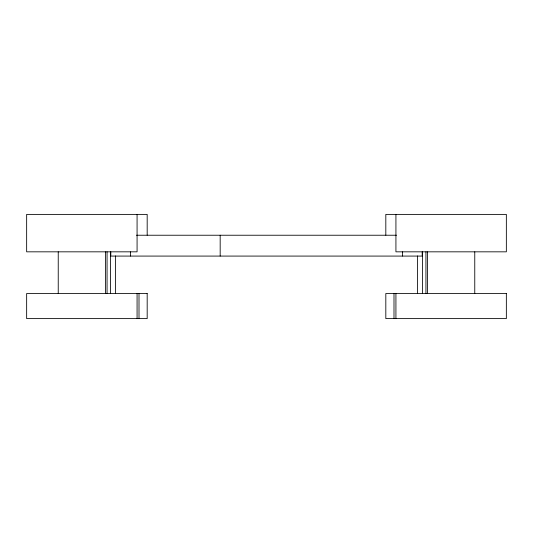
<?xml version="1.0" encoding="UTF-8"?>
<svg xmlns="http://www.w3.org/2000/svg" width="533" height="533" viewBox="0 0 533 533"><rect width="100%" height="100%" fill="white"/><g stroke="black" fill="none" stroke-linecap="round" stroke-linejoin="round"><path stroke-width="0.8" d="M136.481 235.233L396.519 235.233M474.763 251.829L474.763 293.516M427.519 251.829L427.519 293.516M425.94 251.829L425.94 293.516M422.589 251.829L422.589 293.516M422.189 251.829L422.189 256.08L110.811 256.08L110.811 251.829M417.406 255.92L417.406 293.516M402.548 251.829L402.548 256.08M395.926 214.393L395.926 251.829L506.35 251.829L506.35 214.393L385.819 214.393L385.819 235.193M395.926 293.516L395.926 318.607M393.994 293.516L393.994 318.607M220.176 235.233L220.176 256.08M147.181 235.193L147.181 214.393L26.65 214.393L26.65 251.829L137.074 251.829L137.074 214.393M139.006 293.516L139.006 318.607M137.074 293.516L137.074 318.607M130.452 251.829L130.452 256.08M115.594 255.92L115.594 293.516M110.411 251.829L110.411 293.516M107.06 251.829L107.06 293.516M105.481 251.829L105.481 293.516M58.237 251.829L58.237 293.516M147.181 293.516L26.65 293.516L26.65 318.607L147.181 318.607L147.181 293.516M506.35 293.516L385.819 293.516L385.819 318.607L506.35 318.607L506.35 293.516"/></g></svg>
